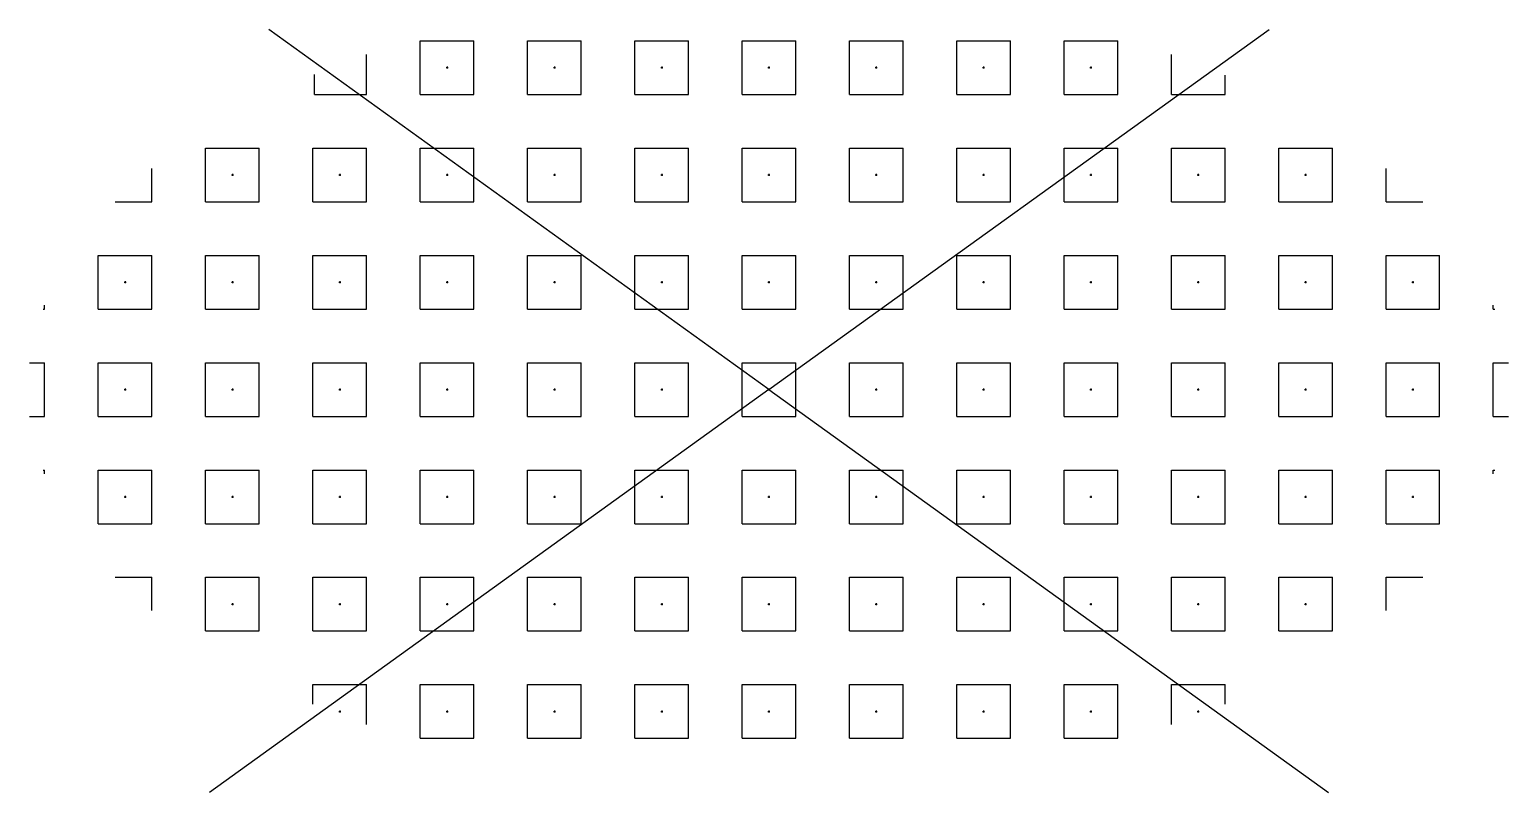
# Model space of a CAD drawing. Header units: metres. Extents: x -77 to 448, y 4806 to 5239.
# Drawn here: x -29.901 to -27.696, y 4966.397 to 4967.535 of the extents above; entities that cross this region are included whole.
import ezdxf
from ezdxf.enums import TextEntityAlignment as Align

# ---------------------------------------------------------------- set-up
doc = ezdxf.new("R2010")
doc.units = ezdxf.units.M
doc.layers.add('V-WE-VH-OPENVERHARDING_STRAATBAKSTEEN-S', color=90, linetype='Continuous', lineweight=25)
doc.styles.add('NLCS-ISO', font='NLCS-ISO.ttf')

# ---------------------------------------------------------------- blocks, each defined once
blk = doc.blocks.new('V-SVH-GRASTEGEL_STIP-SO')
for p, q in [((0, 0), (-3.7279, 2.6839)), ((0, 0), (3.7279, 2.6839)), ((-2.6, 2.4), (-2.6, 2.6)), ((-2.6, 2.6), (-2.2, 2.6)), ((-2.2, 2.4), (-2.2, 2.6)), ((-1.8, 2.6), (-1.6, 2.6)), ((-1.8, 2.4), (-1.8, 2.6)), ((-1.6, 2.6), (-1.4, 2.6)), ((-1.4, 2.4), (-1.4, 2.6)), ((-1, 2.6), (-0.8, 2.6)), ((-1, 2.4), (-1, 2.6)), ((-0.8, 2.6), (-0.6, 2.6)), ((-0.6, 2.4), (-0.6, 2.6)), ((-0.2, 2.6), (0, 2.6)), ((-0.2, 2.4), (-0.2, 2.6)), ((0, 2.6), (0.2, 2.6)), ((0.2, 2.4), (0.2, 2.6)), ((0.6, 2.6), (0.8, 2.6)), ((0.6, 2.4), (0.6, 2.6)), ((0.8, 2.6), (1, 2.6)), ((1, 2.4), (1, 2.6)), ((1.4, 2.6), (1.6, 2.6)), ((1.4, 2.4), (1.4, 2.6)), ((1.6, 2.6), (1.8, 2.6)), ((1.8, 2.4), (1.8, 2.6)), ((2.2, 2.4), (2.2, 2.6)), ((2.2, 2.6), (2.6, 2.6)), ((2.6, 2.4), (2.6, 2.6)), ((-3, 2.2), (-3, 2.4982)), ((3, 2.2), (3, 2.4982)), ((-3.3884, 2.2), (-3.3884, 2.3499)), ((-2.6, 2.2), (-2.6, 2.4)), ((-2.4075, 2.4), (-2.4, 2.4)), ((-2.4075, 2.4), (-2.4, 2.4)), ((-2.4, 2.4075), (-2.4, 2.4)), ((-2.4, 2.4075), (-2.4, 2.4)), ((-2.4, 2.4), (-2.4, 2.3925)), ((-2.4, 2.4), (-2.3925, 2.4)), ((-2.4, 2.4), (-2.4, 2.3925)), ((-2.4, 2.4), (-2.3925, 2.4)), ((-2.2, 2.2), (-2.2, 2.4)), ((-1.8, 2.2), (-1.8, 2.4)), ((-1.6075, 2.4), (-1.6, 2.4)), ((-1.6075, 2.4), (-1.6, 2.4)), ((-1.6, 2.4075), (-1.6, 2.4)), ((-1.6, 2.4075), (-1.6, 2.4)), ((-1.6, 2.4), (-1.6, 2.3925)), ((-1.6, 2.4), (-1.5925, 2.4)), ((-1.6, 2.4), (-1.6, 2.3925)), ((-1.6, 2.4), (-1.5925, 2.4)), ((-1.4, 2.2), (-1.4, 2.4)), ((-1, 2.2), (-1, 2.4)), ((-0.8075, 2.4), (-0.8, 2.4)), ((-0.8075, 2.4), (-0.8, 2.4)), ((-0.8, 2.4075), (-0.8, 2.4)), ((-0.8, 2.4075), (-0.8, 2.4)), ((-0.8, 2.4), (-0.8, 2.3925)), ((-0.8, 2.4), (-0.7925, 2.4)), ((-0.8, 2.4), (-0.8, 2.3925)), ((-0.8, 2.4), (-0.7925, 2.4)), ((-0.6, 2.2), (-0.6, 2.4)), ((-0.2, 2.2), (-0.2, 2.4)), ((-0.0075, 2.4), (0, 2.4)), ((-0.0075, 2.4), (0, 2.4)), ((0, 2.4075), (0, 2.4)), ((0, 2.4075), (0, 2.4)), ((0, 2.4), (0, 2.3925)), ((0, 2.4), (0.0075, 2.4)), ((0, 2.4), (0, 2.3925)), ((0, 2.4), (0.0075, 2.4)), ((0.2, 2.2), (0.2, 2.4)), ((0.6, 2.2), (0.6, 2.4)), ((0.7925, 2.4), (0.8, 2.4)), ((0.7925, 2.4), (0.8, 2.4)), ((0.8, 2.4075), (0.8, 2.4)), ((0.8, 2.4075), (0.8, 2.4)), ((0.8, 2.4), (0.8, 2.3925)), ((0.8, 2.4), (0.8075, 2.4)), ((0.8, 2.4), (0.8, 2.3925)), ((0.8, 2.4), (0.8075, 2.4)), ((1, 2.2), (1, 2.4)), ((1.4, 2.2), (1.4, 2.4)), ((1.5925, 2.4), (1.6, 2.4)), ((1.5925, 2.4), (1.6, 2.4)), ((1.6, 2.4075), (1.6, 2.4)), ((1.6, 2.4075), (1.6, 2.4)), ((1.6, 2.4), (1.6, 2.3925)), ((1.6, 2.4), (1.6075, 2.4)), ((1.6, 2.4), (1.6, 2.3925)), ((1.6, 2.4), (1.6075, 2.4)), ((1.8, 2.2), (1.8, 2.4)), ((2.2, 2.2), (2.2, 2.4)), ((2.3925, 2.4), (2.4, 2.4)), ((2.3925, 2.4), (2.4, 2.4)), ((2.4, 2.4075), (2.4, 2.4)), ((2.4, 2.4075), (2.4, 2.4)), ((2.4, 2.4), (2.4, 2.3925)), ((2.4, 2.4), (2.4075, 2.4)), ((2.4, 2.4), (2.4, 2.3925)), ((2.4, 2.4), (2.4075, 2.4)), ((2.6, 2.2), (2.6, 2.4)), ((3.4, 2.2), (3.4, 2.345)), ((-3.3884, 2.2), (-3.2, 2.2)), ((-3.2, 2.2), (-3, 2.2)), ((-2.6, 2.2), (-2.4, 2.2)), ((-2.4, 2.2), (-2.2, 2.2)), ((-1.8, 2.2), (-1.6, 2.2)), ((-1.6, 2.2), (-1.4, 2.2)), ((-1, 2.2), (-0.8, 2.2)), ((-0.8, 2.2), (-0.6, 2.2)), ((-0.2, 2.2), (0, 2.2)), ((0, 2.2), (0.2, 2.2)), ((0.6, 2.2), (0.8, 2.2)), ((0.8, 2.2), (1, 2.2)), ((1.4, 2.2), (1.6, 2.2)), ((1.6, 2.2), (1.8, 2.2)), ((2.2, 2.2), (2.4, 2.2)), ((2.4, 2.2), (2.6, 2.2)), ((3, 2.2), (3.2, 2.2)), ((3.2, 2.2), (3.4, 2.2)), ((-4.2, 1.8), (-4, 1.8)), ((-4.2, 1.6), (-4.2, 1.8)), ((-4, 1.8), (-3.8, 1.8)), ((-3.8, 1.6), (-3.8, 1.8)), ((-3.4, 1.8), (-3.2, 1.8)), ((-3.4, 1.6), (-3.4, 1.8)), ((-3.2, 1.8), (-3, 1.8)), ((-3, 1.6), (-3, 1.8)), ((-2.6, 1.8), (-2.4, 1.8)), ((-2.6, 1.6), (-2.6, 1.8)), ((-2.4, 1.8), (-2.2, 1.8)), ((-2.2, 1.6), (-2.2, 1.8)), ((-1.8, 1.8), (-1.6, 1.8)), ((-1.8, 1.6), (-1.8, 1.8)), ((-1.6, 1.8), (-1.4, 1.8)), ((-1.4, 1.6), (-1.4, 1.8)), ((-1, 1.8), (-0.8, 1.8)), ((-1, 1.6), (-1, 1.8)), ((-0.8, 1.8), (-0.6, 1.8)), ((-0.6, 1.6), (-0.6, 1.8)), ((-0.2, 1.8), (0, 1.8)), ((-0.2, 1.6), (-0.2, 1.8)), ((0, 1.8), (0.2, 1.8)), ((0.2, 1.6), (0.2, 1.8)), ((0.6, 1.8), (0.8, 1.8)), ((0.6, 1.6), (0.6, 1.8)), ((0.8, 1.8), (1, 1.8)), ((1, 1.6), (1, 1.8)), ((1.4, 1.8), (1.6, 1.8)), ((1.4, 1.6), (1.4, 1.8)), ((1.6, 1.8), (1.8, 1.8)), ((1.8, 1.6), (1.8, 1.8)), ((2.2, 1.8), (2.4, 1.8)), ((2.2, 1.6), (2.2, 1.8)), ((2.4, 1.8), (2.6, 1.8)), ((2.6, 1.6), (2.6, 1.8)), ((3, 1.8), (3.2, 1.8)), ((3, 1.6), (3, 1.8)), ((3.2, 1.8), (3.4, 1.8)), ((3.4, 1.6), (3.4, 1.8)), ((3.8, 1.8), (4, 1.8)), ((3.8, 1.6), (3.8, 1.8)), ((4, 1.8), (4.2, 1.8)), ((4.2, 1.6), (4.2, 1.8)), ((-4.6, 1.4), (-4.6, 1.6479)), ((-4.2, 1.4), (-4.2, 1.6)), ((-4.0075, 1.6), (-4, 1.6)), ((-4.0075, 1.6), (-4, 1.6)), ((-4, 1.6075), (-4, 1.6)), ((-4, 1.6075), (-4, 1.6)), ((-4, 1.6), (-4, 1.5925)), ((-4, 1.6), (-3.9925, 1.6)), ((-4, 1.6), (-4, 1.5925)), ((-4, 1.6), (-3.9925, 1.6)), ((-3.8, 1.4), (-3.8, 1.6)), ((-3.4, 1.4), (-3.4, 1.6)), ((-3.2075, 1.6), (-3.2, 1.6)), ((-3.2075, 1.6), (-3.2, 1.6)), ((-3.2, 1.6075), (-3.2, 1.6)), ((-3.2, 1.6075), (-3.2, 1.6)), ((-3.2, 1.6), (-3.2, 1.5925)), ((-3.2, 1.6), (-3.1925, 1.6)), ((-3.2, 1.6), (-3.2, 1.5925)), ((-3.2, 1.6), (-3.1925, 1.6)), ((-3, 1.4), (-3, 1.6)), ((-2.6, 1.4), (-2.6, 1.6)), ((-2.4075, 1.6), (-2.4, 1.6)), ((-2.4075, 1.6), (-2.4, 1.6)), ((-2.4, 1.6075), (-2.4, 1.6)), ((-2.4, 1.6075), (-2.4, 1.6)), ((-2.4, 1.6), (-2.4, 1.5925)), ((-2.4, 1.6), (-2.3925, 1.6)), ((-2.4, 1.6), (-2.4, 1.5925)), ((-2.4, 1.6), (-2.3925, 1.6)), ((-2.2, 1.4), (-2.2, 1.6)), ((-1.8, 1.4), (-1.8, 1.6)), ((-1.6075, 1.6), (-1.6, 1.6)), ((-1.6075, 1.6), (-1.6, 1.6)), ((-1.6, 1.6075), (-1.6, 1.6)), ((-1.6, 1.6075), (-1.6, 1.6)), ((-1.6, 1.6), (-1.6, 1.5925)), ((-1.6, 1.6), (-1.5925, 1.6)), ((-1.6, 1.6), (-1.6, 1.5925)), ((-1.6, 1.6), (-1.5925, 1.6)), ((-1.4, 1.4), (-1.4, 1.6)), ((-1, 1.4), (-1, 1.6)), ((-0.8075, 1.6), (-0.8, 1.6)), ((-0.8075, 1.6), (-0.8, 1.6)), ((-0.8, 1.6075), (-0.8, 1.6)), ((-0.8, 1.6075), (-0.8, 1.6)), ((-0.8, 1.6), (-0.8, 1.5925)), ((-0.8, 1.6), (-0.7925, 1.6)), ((-0.8, 1.6), (-0.8, 1.5925)), ((-0.8, 1.6), (-0.7925, 1.6)), ((-0.6, 1.4), (-0.6, 1.6)), ((-0.2, 1.4), (-0.2, 1.6)), ((-0.0075, 1.6), (0, 1.6)), ((-0.0075, 1.6), (0, 1.6)), ((0, 1.6075), (0, 1.6)), ((0, 1.6075), (0, 1.6)), ((0, 1.6), (0, 1.5925)), ((0, 1.6), (0.0075, 1.6)), ((0, 1.6), (0, 1.5925)), ((0, 1.6), (0.0075, 1.6)), ((0.2, 1.4), (0.2, 1.6)), ((0.6, 1.4), (0.6, 1.6)), ((0.7925, 1.6), (0.8, 1.6)), ((0.7925, 1.6), (0.8, 1.6)), ((0.8, 1.6075), (0.8, 1.6)), ((0.8, 1.6075), (0.8, 1.6)), ((0.8, 1.6), (0.8, 1.5925)), ((0.8, 1.6), (0.8075, 1.6)), ((0.8, 1.6), (0.8, 1.5925)), ((0.8, 1.6), (0.8075, 1.6)), ((1, 1.4), (1, 1.6)), ((1.4, 1.4), (1.4, 1.6)), ((1.5925, 1.6), (1.6, 1.6)), ((1.5925, 1.6), (1.6, 1.6)), ((1.6, 1.6075), (1.6, 1.6)), ((1.6, 1.6075), (1.6, 1.6)), ((1.6, 1.6), (1.6, 1.5925)), ((1.6, 1.6), (1.6075, 1.6)), ((1.6, 1.6), (1.6, 1.5925)), ((1.6, 1.6), (1.6075, 1.6)), ((1.8, 1.4), (1.8, 1.6)), ((2.2, 1.4), (2.2, 1.6)), ((2.3925, 1.6), (2.4, 1.6)), ((2.3925, 1.6), (2.4, 1.6)), ((2.4, 1.6075), (2.4, 1.6)), ((2.4, 1.6075), (2.4, 1.6)), ((2.4, 1.6), (2.4, 1.5925)), ((2.4, 1.6), (2.4075, 1.6)), ((2.4, 1.6), (2.4, 1.5925)), ((2.4, 1.6), (2.4075, 1.6)), ((2.6, 1.4), (2.6, 1.6)), ((3, 1.4), (3, 1.6)), ((3.1925, 1.6), (3.2, 1.6)), ((3.1925, 1.6), (3.2, 1.6)), ((3.2, 1.6075), (3.2, 1.6)), ((3.2, 1.6075), (3.2, 1.6)), ((3.2, 1.6), (3.2, 1.5925)), ((3.2, 1.6), (3.2075, 1.6)), ((3.2, 1.6), (3.2, 1.5925)), ((3.2, 1.6), (3.2075, 1.6)), ((3.4, 1.4), (3.4, 1.6)), ((3.8, 1.4), (3.8, 1.6)), ((3.9925, 1.6), (4, 1.6)), ((3.9925, 1.6), (4, 1.6)), ((4, 1.6075), (4, 1.6)), ((4, 1.6075), (4, 1.6)), ((4, 1.6), (4, 1.5925)), ((4, 1.6), (4.0075, 1.6)), ((4, 1.6), (4, 1.5925)), ((4, 1.6), (4.0075, 1.6)), ((4.2, 1.4), (4.2, 1.6)), ((4.6, 1.4), (4.6, 1.6479)), ((-4.875, 1.4), (-4.6, 1.4)), ((-4.2, 1.4), (-4, 1.4)), ((-4, 1.4), (-3.8, 1.4)), ((-3.4, 1.4), (-3.2, 1.4)), ((-3.2, 1.4), (-3, 1.4)), ((-2.6, 1.4), (-2.4, 1.4)), ((-2.4, 1.4), (-2.2, 1.4)), ((-1.8, 1.4), (-1.6, 1.4)), ((-1.6, 1.4), (-1.4, 1.4)), ((-1, 1.4), (-0.8, 1.4)), ((-0.8, 1.4), (-0.6, 1.4)), ((-0.2, 1.4), (0, 1.4)), ((0, 1.4), (0.2, 1.4)), ((0.6, 1.4), (0.8, 1.4)), ((0.8, 1.4), (1, 1.4)), ((1.4, 1.4), (1.6, 1.4)), ((1.6, 1.4), (1.8, 1.4)), ((2.2, 1.4), (2.4, 1.4)), ((2.4, 1.4), (2.6, 1.4)), ((3, 1.4), (3.2, 1.4)), ((3.2, 1.4), (3.4, 1.4)), ((3.8, 1.4), (4, 1.4)), ((4, 1.4), (4.2, 1.4)), ((4.6, 1.4), (4.875, 1.4)), ((-5, 1), (-4.8, 1)), ((-5, 0.8), (-5, 1)), ((-4.8, 1), (-4.6, 1)), ((-4.6, 0.8), (-4.6, 1)), ((-4.2, 1), (-4, 1)), ((-4.2, 0.8), (-4.2, 1)), ((-4, 1), (-3.8, 1)), ((-3.8, 0.8), (-3.8, 1)), ((-3.4, 1), (-3.2, 1)), ((-3.4, 0.8), (-3.4, 1)), ((-3.2, 1), (-3, 1)), ((-3, 0.8), (-3, 1)), ((-2.6, 1), (-2.4, 1)), ((-2.6, 0.8), (-2.6, 1)), ((-2.4, 1), (-2.2, 1)), ((-2.2, 0.8), (-2.2, 1)), ((-1.8, 1), (-1.6, 1)), ((-1.8, 0.8), (-1.8, 1)), ((-1.6, 1), (-1.4, 1)), ((-1.4, 0.8), (-1.4, 1)), ((-1, 1), (-0.8, 1)), ((-1, 0.8), (-1, 1)), ((-0.8, 1), (-0.6, 1)), ((-0.6, 0.8), (-0.6, 1)), ((-0.2, 1), (0, 1)), ((-0.2, 0.8), (-0.2, 1)), ((0, 1), (0.2, 1)), ((0.2, 0.8), (0.2, 1)), ((0.6, 1), (0.8, 1)), ((0.6, 0.8), (0.6, 1)), ((0.8, 1), (1, 1)), ((1, 0.8), (1, 1)), ((1.4, 1), (1.6, 1)), ((1.4, 0.8), (1.4, 1)), ((1.6, 1), (1.8, 1)), ((1.8, 0.8), (1.8, 1)), ((2.2, 1), (2.4, 1)), ((2.2, 0.8), (2.2, 1)), ((2.4, 1), (2.6, 1)), ((2.6, 0.8), (2.6, 1)), ((3, 1), (3.2, 1)), ((3, 0.8), (3, 1)), ((3.2, 1), (3.4, 1)), ((3.4, 0.8), (3.4, 1)), ((3.8, 1), (4, 1)), ((3.8, 0.8), (3.8, 1)), ((4, 1), (4.2, 1)), ((4.2, 0.8), (4.2, 1)), ((4.6, 1), (4.8, 1)), ((4.6, 0.8), (4.6, 1)), ((4.8, 1), (5, 1)), ((5, 0.8), (5, 1)), ((-5, 0.6), (-5, 0.8)), ((-4.8075, 0.8), (-4.8, 0.8)), ((-4.8075, 0.8), (-4.8, 0.8)), ((-4.8, 0.8075), (-4.8, 0.8)), ((-4.8, 0.8075), (-4.8, 0.8)), ((-4.8, 0.8), (-4.8, 0.7925)), ((-4.8, 0.8), (-4.7925, 0.8)), ((-4.8, 0.8), (-4.8, 0.7925)), ((-4.8, 0.8), (-4.7925, 0.8)), ((-4.6, 0.6), (-4.6, 0.8)), ((-4.2, 0.6), (-4.2, 0.8)), ((-4.0075, 0.8), (-4, 0.8)), ((-4.0075, 0.8), (-4, 0.8)), ((-4, 0.8075), (-4, 0.8)), ((-4, 0.8075), (-4, 0.8)), ((-4, 0.8), (-4, 0.7925)), ((-4, 0.8), (-3.9925, 0.8)), ((-4, 0.8), (-4, 0.7925)), ((-4, 0.8), (-3.9925, 0.8)), ((-3.8, 0.6), (-3.8, 0.8)), ((-3.4, 0.6), (-3.4, 0.8)), ((-3.2075, 0.8), (-3.2, 0.8)), ((-3.2075, 0.8), (-3.2, 0.8)), ((-3.2, 0.8075), (-3.2, 0.8)), ((-3.2, 0.8075), (-3.2, 0.8)), ((-3.2, 0.8), (-3.2, 0.7925)), ((-3.2, 0.8), (-3.1925, 0.8)), ((-3.2, 0.8), (-3.2, 0.7925)), ((-3.2, 0.8), (-3.1925, 0.8)), ((-3, 0.6), (-3, 0.8)), ((-2.6, 0.6), (-2.6, 0.8)), ((-2.4075, 0.8), (-2.4, 0.8)), ((-2.4075, 0.8), (-2.4, 0.8)), ((-2.4, 0.8075), (-2.4, 0.8)), ((-2.4, 0.8075), (-2.4, 0.8)), ((-2.4, 0.8), (-2.4, 0.7925)), ((-2.4, 0.8), (-2.3925, 0.8)), ((-2.4, 0.8), (-2.4, 0.7925)), ((-2.4, 0.8), (-2.3925, 0.8)), ((-2.2, 0.6), (-2.2, 0.8)), ((-1.8, 0.6), (-1.8, 0.8)), ((-1.6075, 0.8), (-1.6, 0.8)), ((-1.6075, 0.8), (-1.6, 0.8)), ((-1.6, 0.8075), (-1.6, 0.8)), ((-1.6, 0.8075), (-1.6, 0.8)), ((-1.6, 0.8), (-1.6, 0.7925)), ((-1.6, 0.8), (-1.5925, 0.8)), ((-1.6, 0.8), (-1.6, 0.7925)), ((-1.6, 0.8), (-1.5925, 0.8)), ((-1.4, 0.6), (-1.4, 0.8)), ((-1, 0.6), (-1, 0.8)), ((-0.8075, 0.8), (-0.8, 0.8)), ((-0.8075, 0.8), (-0.8, 0.8)), ((-0.8, 0.8075), (-0.8, 0.8)), ((-0.8, 0.8075), (-0.8, 0.8)), ((-0.8, 0.8), (-0.8, 0.7925)), ((-0.8, 0.8), (-0.7925, 0.8)), ((-0.8, 0.8), (-0.8, 0.7925)), ((-0.8, 0.8), (-0.7925, 0.8)), ((-0.6, 0.6), (-0.6, 0.8)), ((-0.2, 0.6), (-0.2, 0.8)), ((-0.0075, 0.8), (0, 0.8)), ((-0.0075, 0.8), (0, 0.8)), ((0, 0.8075), (0, 0.8)), ((0, 0.8075), (0, 0.8)), ((0, 0.8), (0, 0.7925)), ((0, 0.8), (0.0075, 0.8)), ((0, 0.8), (0, 0.7925)), ((0, 0.8), (0.0075, 0.8)), ((0.2, 0.6), (0.2, 0.8)), ((0.6, 0.6), (0.6, 0.8)), ((0.7925, 0.8), (0.8, 0.8)), ((0.7925, 0.8), (0.8, 0.8)), ((0.8, 0.8075), (0.8, 0.8)), ((0.8, 0.8075), (0.8, 0.8)), ((0.8, 0.8), (0.8, 0.7925)), ((0.8, 0.8), (0.8075, 0.8)), ((0.8, 0.8), (0.8, 0.7925)), ((0.8, 0.8), (0.8075, 0.8)), ((1, 0.6), (1, 0.8)), ((1.4, 0.6), (1.4, 0.8)), ((1.5925, 0.8), (1.6, 0.8)), ((1.5925, 0.8), (1.6, 0.8)), ((1.6, 0.8075), (1.6, 0.8)), ((1.6, 0.8075), (1.6, 0.8)), ((1.6, 0.8), (1.6, 0.7925)), ((1.6, 0.8), (1.6075, 0.8)), ((1.6, 0.8), (1.6, 0.7925)), ((1.6, 0.8), (1.6075, 0.8)), ((1.8, 0.6), (1.8, 0.8)), ((2.2, 0.6), (2.2, 0.8)), ((2.3925, 0.8), (2.4, 0.8)), ((2.3925, 0.8), (2.4, 0.8)), ((2.4, 0.8075), (2.4, 0.8)), ((2.4, 0.8075), (2.4, 0.8)), ((2.4, 0.8), (2.4, 0.7925)), ((2.4, 0.8), (2.4075, 0.8)), ((2.4, 0.8), (2.4, 0.7925)), ((2.4, 0.8), (2.4075, 0.8)), ((2.6, 0.6), (2.6, 0.8)), ((3, 0.6), (3, 0.8)), ((3.1925, 0.8), (3.2, 0.8)), ((3.1925, 0.8), (3.2, 0.8)), ((3.2, 0.8075), (3.2, 0.8)), ((3.2, 0.8075), (3.2, 0.8)), ((3.2, 0.8), (3.2, 0.7925)), ((3.2, 0.8), (3.2075, 0.8)), ((3.2, 0.8), (3.2, 0.7925)), ((3.2, 0.8), (3.2075, 0.8)), ((3.4, 0.6), (3.4, 0.8)), ((3.8, 0.6), (3.8, 0.8)), ((3.9925, 0.8), (4, 0.8)), ((3.9925, 0.8), (4, 0.8)), ((4, 0.8075), (4, 0.8)), ((4, 0.8075), (4, 0.8)), ((4, 0.8), (4, 0.7925)), ((4, 0.8), (4.0075, 0.8)), ((4, 0.8), (4, 0.7925)), ((4, 0.8), (4.0075, 0.8)), ((4.2, 0.6), (4.2, 0.8)), ((4.6, 0.6), (4.6, 0.8)), ((4.7925, 0.8), (4.8, 0.8)), ((4.7925, 0.8), (4.8, 0.8)), ((4.8, 0.8075), (4.8, 0.8)), ((4.8, 0.8075), (4.8, 0.8)), ((4.8, 0.8), (4.8, 0.7925)), ((4.8, 0.8), (4.8075, 0.8)), ((4.8, 0.8), (4.8, 0.7925)), ((4.8, 0.8), (4.8075, 0.8)), ((5, 0.6), (5, 0.8)), ((-5.4115, 0.6), (-5.4, 0.6)), ((-5.4, 0.6), (-5.4, 0.6292)), ((-5, 0.6), (-4.8, 0.6)), ((-4.8, 0.6), (-4.6, 0.6)), ((-4.2, 0.6), (-4, 0.6)), ((-4, 0.6), (-3.8, 0.6)), ((-3.4, 0.6), (-3.2, 0.6)), ((-3.2, 0.6), (-3, 0.6)), ((-2.6, 0.6), (-2.4, 0.6)), ((-2.4, 0.6), (-2.2, 0.6)), ((-1.8, 0.6), (-1.6, 0.6)), ((-1.6, 0.6), (-1.4, 0.6)), ((-1, 0.6), (-0.8, 0.6)), ((-0.8, 0.6), (-0.6, 0.6)), ((-0.2, 0.6), (0, 0.6)), ((0, 0.6), (0.2, 0.6)), ((0.6, 0.6), (0.8, 0.6)), ((0.8, 0.6), (1, 0.6)), ((1.4, 0.6), (1.6, 0.6)), ((1.6, 0.6), (1.8, 0.6)), ((2.2, 0.6), (2.4, 0.6)), ((2.4, 0.6), (2.6, 0.6)), ((3, 0.6), (3.2, 0.6)), ((3.2, 0.6), (3.4, 0.6)), ((3.8, 0.6), (4, 0.6)), ((4, 0.6), (4.2, 0.6)), ((4.6, 0.6), (4.8, 0.6)), ((4.8, 0.6), (5, 0.6)), ((5.4, 0.6), (5.4, 0.6292)), ((5.4, 0.6), (5.4115, 0.6)), ((-5.5125, 0.2), (-5.4, 0.2)), ((-5.4, 0), (-5.4, 0.2)), ((-5, 0.2), (-4.8, 0.2)), ((-5, 0), (-5, 0.2)), ((-4.8, 0.2), (-4.6, 0.2)), ((-4.6, 0), (-4.6, 0.2)), ((-4.2, 0.2), (-4, 0.2)), ((-4.2, 0), (-4.2, 0.2)), ((-4, 0.2), (-3.8, 0.2)), ((-3.8, 0), (-3.8, 0.2)), ((-3.4, 0.2), (-3.2, 0.2)), ((-3.4, 0), (-3.4, 0.2)), ((-3.2, 0.2), (-3, 0.2)), ((-3, 0), (-3, 0.2)), ((-2.6, 0.2), (-2.4, 0.2)), ((-2.6, 0), (-2.6, 0.2)), ((-2.4, 0.2), (-2.2, 0.2)), ((-2.2, 0), (-2.2, 0.2)), ((-1.8, 0.2), (-1.6, 0.2)), ((-1.8, 0), (-1.8, 0.2)), ((-1.6, 0.2), (-1.4, 0.2)), ((-1.4, 0), (-1.4, 0.2)), ((-1, 0.2), (-0.8, 0.2)), ((-1, 0), (-1, 0.2)), ((-0.8, 0.2), (-0.6, 0.2)), ((-0.6, 0), (-0.6, 0.2)), ((-0.2, 0.2), (0, 0.2)), ((-0.2, 0), (-0.2, 0.2)), ((0, 0.2), (0.2, 0.2)), ((0.2, 0), (0.2, 0.2)), ((0.6, 0.2), (0.8, 0.2)), ((0.6, 0), (0.6, 0.2)), ((0.8, 0.2), (1, 0.2)), ((1, 0), (1, 0.2)), ((1.4, 0.2), (1.6, 0.2)), ((1.4, 0), (1.4, 0.2)), ((1.6, 0.2), (1.8, 0.2)), ((1.8, 0), (1.8, 0.2)), ((2.2, 0.2), (2.4, 0.2)), ((2.2, 0), (2.2, 0.2)), ((2.4, 0.2), (2.6, 0.2)), ((2.6, 0), (2.6, 0.2)), ((3, 0.2), (3.2, 0.2)), ((3, 0), (3, 0.2)), ((3.2, 0.2), (3.4, 0.2)), ((3.4, 0), (3.4, 0.2)), ((3.8, 0.2), (4, 0.2)), ((3.8, 0), (3.8, 0.2)), ((4, 0.2), (4.2, 0.2)), ((4.2, 0), (4.2, 0.2)), ((4.6, 0.2), (4.8, 0.2)), ((4.6, 0), (4.6, 0.2)), ((4.8, 0.2), (5, 0.2)), ((5, 0), (5, 0.2)), ((5.4, 0.2), (5.5125, 0.2)), ((5.4, 0), (5.4, 0.2)), ((-5.4, -0.2), (-5.4, 0)), ((-5, -0.2), (-5, 0)), ((-4.8075, 0), (-4.8, 0)), ((-4.8075, 0), (-4.8, 0)), ((-4.8, 0.0075), (-4.8, 0)), ((-4.8, 0.0075), (-4.8, 0)), ((-4.8, 0), (-4.8, -0.0075)), ((-4.8, 0), (-4.7925, 0)), ((-4.8, 0), (-4.8, -0.0075)), ((-4.8, 0), (-4.7925, 0)), ((-4.6, -0.2), (-4.6, 0)), ((-4.2, -0.2), (-4.2, 0)), ((0, 0), (-4.1718, -3.0035)), ((-4.0075, 0), (-4, 0)), ((-4.0075, 0), (-4, 0)), ((-4, 0.0075), (-4, 0)), ((-4, 0.0075), (-4, 0)), ((-4, 0), (-4, -0.0075)), ((-4, 0), (-3.9925, 0)), ((-4, 0), (-4, -0.0075)), ((-4, 0), (-3.9925, 0)), ((-3.8, -0.2), (-3.8, 0)), ((-3.4, -0.2), (-3.4, 0)), ((-3.2075, 0), (-3.2, 0)), ((-3.2075, 0), (-3.2, 0)), ((-3.2, 0.0075), (-3.2, 0)), ((-3.2, 0.0075), (-3.2, 0)), ((-3.2, 0), (-3.2, -0.0075)), ((-3.2, 0), (-3.1925, 0)), ((-3.2, 0), (-3.2, -0.0075)), ((-3.2, 0), (-3.1925, 0)), ((-3, -0.2), (-3, 0)), ((-2.6, -0.2), (-2.6, 0)), ((-2.4075, 0), (-2.4, 0)), ((-2.4075, 0), (-2.4, 0)), ((-2.4, 0.0075), (-2.4, 0)), ((-2.4, 0.0075), (-2.4, 0)), ((-2.4, 0), (-2.4, -0.0075)), ((-2.4, 0), (-2.3925, 0)), ((-2.4, 0), (-2.4, -0.0075)), ((-2.4, 0), (-2.3925, 0)), ((-2.2, -0.2), (-2.2, 0)), ((-1.8, -0.2), (-1.8, 0)), ((-1.6075, 0), (-1.6, 0)), ((-1.6075, 0), (-1.6, 0)), ((-1.6, 0.0075), (-1.6, 0)), ((-1.6, 0.0075), (-1.6, 0)), ((-1.6, 0), (-1.6, -0.0075)), ((-1.6, 0), (-1.5925, 0)), ((-1.6, 0), (-1.6, -0.0075)), ((-1.6, 0), (-1.5925, 0)), ((-1.4, -0.2), (-1.4, 0)), ((-1, -0.2), (-1, 0)), ((-0.8075, 0), (-0.8, 0)), ((-0.8075, 0), (-0.8, 0)), ((-0.8, 0.0075), (-0.8, 0)), ((-0.8, 0.0075), (-0.8, 0)), ((-0.8, 0), (-0.8, -0.0075)), ((-0.8, 0), (-0.7925, 0)), ((-0.8, 0), (-0.8, -0.0075)), ((-0.8, 0), (-0.7925, 0)), ((-0.6, -0.2), (-0.6, 0)), ((-0.2, -0.2), (-0.2, 0)), ((-0.0075, 0), (0, 0)), ((-0.0075, 0), (0, 0)), ((0, 0.0075), (0, 0)), ((0, 0.0075), (0, 0)), ((0, 0), (0, -0.0075)), ((0, 0), (0.0075, 0)), ((0, 0), (0, -0.0075)), ((0, 0), (0.0075, 0)), ((0.2, -0.2), (0.2, 0)), ((0.6, -0.2), (0.6, 0)), ((0.7925, 0), (0.8, 0)), ((0.7925, 0), (0.8, 0)), ((0.8, 0.0075), (0.8, 0)), ((0.8, 0.0075), (0.8, 0)), ((0.8, 0), (0.8, -0.0075)), ((0.8, 0), (0.8075, 0)), ((0.8, 0), (0.8, -0.0075)), ((0.8, 0), (0.8075, 0)), ((1, -0.2), (1, 0)), ((1.4, -0.2), (1.4, 0)), ((1.5925, 0), (1.6, 0)), ((1.5925, 0), (1.6, 0)), ((1.6, 0.0075), (1.6, 0)), ((1.6, 0.0075), (1.6, 0)), ((1.6, 0), (1.6, -0.0075)), ((1.6, 0), (1.6075, 0)), ((1.6, 0), (1.6, -0.0075)), ((1.6, 0), (1.6075, 0)), ((1.8, -0.2), (1.8, 0)), ((2.2, -0.2), (2.2, 0)), ((2.3925, 0), (2.4, 0)), ((2.3925, 0), (2.4, 0)), ((2.4, 0.0075), (2.4, 0)), ((2.4, 0.0075), (2.4, 0)), ((2.4, 0), (2.4, -0.0075)), ((2.4, 0), (2.4075, 0)), ((2.4, 0), (2.4, -0.0075)), ((2.4, 0), (2.4075, 0)), ((2.6, -0.2), (2.6, 0)), ((3, -0.2), (3, 0)), ((3.1925, 0), (3.2, 0)), ((3.1925, 0), (3.2, 0)), ((3.2, 0.0075), (3.2, 0)), ((3.2, 0.0075), (3.2, 0)), ((3.2, 0), (3.2, -0.0075)), ((3.2, 0), (3.2075, 0)), ((3.2, 0), (3.2, -0.0075)), ((3.2, 0), (3.2075, 0)), ((3.4, -0.2), (3.4, 0)), ((3.8, -0.2), (3.8, 0)), ((3.9925, 0), (4, 0)), ((3.9925, 0), (4, 0)), ((4, 0.0075), (4, 0)), ((4, 0.0075), (4, 0)), ((4, 0), (4, -0.0075)), ((4, 0), (4.0075, 0)), ((4, 0), (4, -0.0075)), ((4, 0), (4.0075, 0)), ((4.2, -0.2), (4.2, 0)), ((4.6, -0.2), (4.6, 0)), ((4.7925, 0), (4.8, 0)), ((4.7925, 0), (4.8, 0)), ((4.8, 0.0075), (4.8, 0)), ((4.8, 0.0075), (4.8, 0)), ((4.8, 0), (4.8, -0.0075)), ((4.8, 0), (4.8075, 0)), ((4.8, 0), (4.8, -0.0075)), ((4.8, 0), (4.8075, 0)), ((5, -0.2), (5, 0)), ((5.4, -0.2), (5.4, 0)), ((0, 0), (4.1718, -3.0035)), ((-5.5125, -0.2), (-5.4, -0.2)), ((-5, -0.2), (-4.8, -0.2)), ((-4.8, -0.2), (-4.6, -0.2)), ((-4.2, -0.2), (-4, -0.2)), ((-4, -0.2), (-3.8, -0.2)), ((-3.4, -0.2), (-3.2, -0.2)), ((-3.2, -0.2), (-3, -0.2)), ((-2.6, -0.2), (-2.4, -0.2)), ((-2.4, -0.2), (-2.2, -0.2)), ((-1.8, -0.2), (-1.6, -0.2)), ((-1.6, -0.2), (-1.4, -0.2)), ((-1, -0.2), (-0.8, -0.2)), ((-0.8, -0.2), (-0.6, -0.2)), ((-0.2, -0.2), (0, -0.2)), ((0, -0.2), (0.2, -0.2)), ((0.6, -0.2), (0.8, -0.2)), ((0.8, -0.2), (1, -0.2)), ((1.4, -0.2), (1.6, -0.2)), ((1.6, -0.2), (1.8, -0.2)), ((2.2, -0.2), (2.4, -0.2)), ((2.4, -0.2), (2.6, -0.2)), ((3, -0.2), (3.2, -0.2)), ((3.2, -0.2), (3.4, -0.2)), ((3.8, -0.2), (4, -0.2)), ((4, -0.2), (4.2, -0.2)), ((4.6, -0.2), (4.8, -0.2)), ((4.8, -0.2), (5, -0.2)), ((5.4, -0.2), (5.5125, -0.2)), ((-5.4115, -0.6), (-5.4, -0.6)), ((-5.4, -0.6292), (-5.4, -0.6)), ((-5, -0.6), (-4.8, -0.6)), ((-5, -0.8), (-5, -0.6)), ((-4.8, -0.6), (-4.6, -0.6)), ((-4.6, -0.8), (-4.6, -0.6)), ((-4.2, -0.6), (-4, -0.6)), ((-4.2, -0.8), (-4.2, -0.6)), ((-4, -0.6), (-3.8, -0.6)), ((-3.8, -0.8), (-3.8, -0.6)), ((-3.4, -0.6), (-3.2, -0.6)), ((-3.4, -0.8), (-3.4, -0.6)), ((-3.2, -0.6), (-3, -0.6)), ((-3, -0.8), (-3, -0.6)), ((-2.6, -0.6), (-2.4, -0.6)), ((-2.6, -0.8), (-2.6, -0.6)), ((-2.4, -0.6), (-2.2, -0.6)), ((-2.2, -0.8), (-2.2, -0.6)), ((-1.8, -0.6), (-1.6, -0.6)), ((-1.8, -0.8), (-1.8, -0.6)), ((-1.6, -0.6), (-1.4, -0.6)), ((-1.4, -0.8), (-1.4, -0.6)), ((-1, -0.6), (-0.8, -0.6)), ((-1, -0.8), (-1, -0.6)), ((-0.8, -0.6), (-0.6, -0.6)), ((-0.6, -0.8), (-0.6, -0.6)), ((-0.2, -0.6), (0, -0.6)), ((-0.2, -0.8), (-0.2, -0.6)), ((0, -0.6), (0.2, -0.6)), ((0.2, -0.8), (0.2, -0.6)), ((0.6, -0.6), (0.8, -0.6)), ((0.6, -0.8), (0.6, -0.6)), ((0.8, -0.6), (1, -0.6)), ((1, -0.8), (1, -0.6)), ((1.4, -0.6), (1.6, -0.6)), ((1.4, -0.8), (1.4, -0.6)), ((1.6, -0.6), (1.8, -0.6)), ((1.8, -0.8), (1.8, -0.6)), ((2.2, -0.6), (2.4, -0.6)), ((2.2, -0.8), (2.2, -0.6)), ((2.4, -0.6), (2.6, -0.6)), ((2.6, -0.8), (2.6, -0.6)), ((3, -0.6), (3.2, -0.6)), ((3, -0.8), (3, -0.6)), ((3.2, -0.6), (3.4, -0.6)), ((3.4, -0.8), (3.4, -0.6)), ((3.8, -0.6), (4, -0.6)), ((3.8, -0.8), (3.8, -0.6)), ((4, -0.6), (4.2, -0.6)), ((4.2, -0.8), (4.2, -0.6)), ((4.6, -0.6), (4.8, -0.6)), ((4.6, -0.8), (4.6, -0.6)), ((4.8, -0.6), (5, -0.6)), ((5, -0.8), (5, -0.6)), ((5.4, -0.6), (5.4115, -0.6)), ((5.4, -0.6292), (5.4, -0.6)), ((-5, -1), (-5, -0.8)), ((-4.8075, -0.8), (-4.8, -0.8)), ((-4.8075, -0.8), (-4.8, -0.8)), ((-4.8, -0.7925), (-4.8, -0.8)), ((-4.8, -0.7925), (-4.8, -0.8)), ((-4.8, -0.8), (-4.8, -0.8075)), ((-4.8, -0.8), (-4.7925, -0.8)), ((-4.8, -0.8), (-4.8, -0.8075)), ((-4.8, -0.8), (-4.7925, -0.8)), ((-4.6, -1), (-4.6, -0.8)), ((-4.2, -1), (-4.2, -0.8)), ((-4.0075, -0.8), (-4, -0.8)), ((-4.0075, -0.8), (-4, -0.8)), ((-4, -0.7925), (-4, -0.8)), ((-4, -0.7925), (-4, -0.8)), ((-4, -0.8), (-4, -0.8075)), ((-4, -0.8), (-3.9925, -0.8)), ((-4, -0.8), (-4, -0.8075)), ((-4, -0.8), (-3.9925, -0.8)), ((-3.8, -1), (-3.8, -0.8)), ((-3.4, -1), (-3.4, -0.8)), ((-3.2075, -0.8), (-3.2, -0.8)), ((-3.2075, -0.8), (-3.2, -0.8)), ((-3.2, -0.7925), (-3.2, -0.8)), ((-3.2, -0.7925), (-3.2, -0.8)), ((-3.2, -0.8), (-3.2, -0.8075)), ((-3.2, -0.8), (-3.1925, -0.8)), ((-3.2, -0.8), (-3.2, -0.8075)), ((-3.2, -0.8), (-3.1925, -0.8)), ((-3, -1), (-3, -0.8)), ((-2.6, -1), (-2.6, -0.8)), ((-2.4075, -0.8), (-2.4, -0.8)), ((-2.4075, -0.8), (-2.4, -0.8)), ((-2.4, -0.7925), (-2.4, -0.8)), ((-2.4, -0.7925), (-2.4, -0.8)), ((-2.4, -0.8), (-2.4, -0.8075)), ((-2.4, -0.8), (-2.3925, -0.8)), ((-2.4, -0.8), (-2.4, -0.8075)), ((-2.4, -0.8), (-2.3925, -0.8)), ((-2.2, -1), (-2.2, -0.8)), ((-1.8, -1), (-1.8, -0.8)), ((-1.6075, -0.8), (-1.6, -0.8)), ((-1.6075, -0.8), (-1.6, -0.8)), ((-1.6, -0.7925), (-1.6, -0.8)), ((-1.6, -0.7925), (-1.6, -0.8)), ((-1.6, -0.8), (-1.6, -0.8075)), ((-1.6, -0.8), (-1.5925, -0.8)), ((-1.6, -0.8), (-1.6, -0.8075)), ((-1.6, -0.8), (-1.5925, -0.8)), ((-1.4, -1), (-1.4, -0.8)), ((-1, -1), (-1, -0.8)), ((-0.8075, -0.8), (-0.8, -0.8)), ((-0.8075, -0.8), (-0.8, -0.8)), ((-0.8, -0.7925), (-0.8, -0.8)), ((-0.8, -0.7925), (-0.8, -0.8)), ((-0.8, -0.8), (-0.8, -0.8075)), ((-0.8, -0.8), (-0.7925, -0.8)), ((-0.8, -0.8), (-0.8, -0.8075)), ((-0.8, -0.8), (-0.7925, -0.8)), ((-0.6, -1), (-0.6, -0.8)), ((-0.2, -1), (-0.2, -0.8)), ((-0.0075, -0.8), (0, -0.8)), ((-0.0075, -0.8), (0, -0.8)), ((0, -0.7925), (0, -0.8)), ((0, -0.7925), (0, -0.8)), ((0, -0.8), (0, -0.8075)), ((0, -0.8), (0.0075, -0.8)), ((0, -0.8), (0, -0.8075)), ((0, -0.8), (0.0075, -0.8)), ((0.2, -1), (0.2, -0.8)), ((0.6, -1), (0.6, -0.8)), ((0.7925, -0.8), (0.8, -0.8)), ((0.7925, -0.8), (0.8, -0.8)), ((0.8, -0.7925), (0.8, -0.8)), ((0.8, -0.7925), (0.8, -0.8)), ((0.8, -0.8), (0.8, -0.8075)), ((0.8, -0.8), (0.8075, -0.8)), ((0.8, -0.8), (0.8, -0.8075)), ((0.8, -0.8), (0.8075, -0.8)), ((1, -1), (1, -0.8)), ((1.4, -1), (1.4, -0.8)), ((1.5925, -0.8), (1.6, -0.8)), ((1.5925, -0.8), (1.6, -0.8)), ((1.6, -0.7925), (1.6, -0.8)), ((1.6, -0.7925), (1.6, -0.8)), ((1.6, -0.8), (1.6, -0.8075)), ((1.6, -0.8), (1.6075, -0.8)), ((1.6, -0.8), (1.6, -0.8075)), ((1.6, -0.8), (1.6075, -0.8)), ((1.8, -1), (1.8, -0.8)), ((2.2, -1), (2.2, -0.8)), ((2.3925, -0.8), (2.4, -0.8)), ((2.3925, -0.8), (2.4, -0.8)), ((2.4, -0.7925), (2.4, -0.8)), ((2.4, -0.7925), (2.4, -0.8)), ((2.4, -0.8), (2.4, -0.8075)), ((2.4, -0.8), (2.4075, -0.8)), ((2.4, -0.8), (2.4, -0.8075)), ((2.4, -0.8), (2.4075, -0.8)), ((2.6, -1), (2.6, -0.8)), ((3, -1), (3, -0.8)), ((3.1925, -0.8), (3.2, -0.8)), ((3.1925, -0.8), (3.2, -0.8)), ((3.2, -0.7925), (3.2, -0.8)), ((3.2, -0.7925), (3.2, -0.8)), ((3.2, -0.8), (3.2, -0.8075)), ((3.2, -0.8), (3.2075, -0.8)), ((3.2, -0.8), (3.2, -0.8075)), ((3.2, -0.8), (3.2075, -0.8)), ((3.4, -1), (3.4, -0.8)), ((3.8, -1), (3.8, -0.8)), ((3.9925, -0.8), (4, -0.8)), ((3.9925, -0.8), (4, -0.8)), ((4, -0.7925), (4, -0.8)), ((4, -0.7925), (4, -0.8)), ((4, -0.8), (4, -0.8075)), ((4, -0.8), (4.0075, -0.8)), ((4, -0.8), (4, -0.8075)), ((4, -0.8), (4.0075, -0.8)), ((4.2, -1), (4.2, -0.8)), ((4.6, -1), (4.6, -0.8)), ((4.7925, -0.8), (4.8, -0.8)), ((4.7925, -0.8), (4.8, -0.8)), ((4.8, -0.7925), (4.8, -0.8)), ((4.8, -0.7925), (4.8, -0.8)), ((4.8, -0.8), (4.8, -0.8075)), ((4.8, -0.8), (4.8075, -0.8)), ((4.8, -0.8), (4.8, -0.8075)), ((4.8, -0.8), (4.8075, -0.8)), ((5, -1), (5, -0.8)), ((-5, -1), (-4.8, -1)), ((-4.8, -1), (-4.6, -1)), ((-4.2, -1), (-4, -1)), ((-4, -1), (-3.8, -1)), ((-3.4, -1), (-3.2, -1)), ((-3.2, -1), (-3, -1)), ((-2.6, -1), (-2.4, -1)), ((-2.4, -1), (-2.2, -1)), ((-1.8, -1), (-1.6, -1)), ((-1.6, -1), (-1.4, -1)), ((-1, -1), (-0.8, -1)), ((-0.8, -1), (-0.6, -1)), ((-0.2, -1), (0, -1)), ((0, -1), (0.2, -1)), ((0.6, -1), (0.8, -1)), ((0.8, -1), (1, -1)), ((1.4, -1), (1.6, -1)), ((1.6, -1), (1.8, -1)), ((2.2, -1), (2.4, -1)), ((2.4, -1), (2.6, -1)), ((3, -1), (3.2, -1)), ((3.2, -1), (3.4, -1)), ((3.8, -1), (4, -1)), ((4, -1), (4.2, -1)), ((4.6, -1), (4.8, -1)), ((4.8, -1), (5, -1)), ((-4.875, -1.4), (-4.8, -1.4)), ((-4.8, -1.4), (-4.6, -1.4)), ((-4.6, -1.6), (-4.6, -1.4)), ((-4.2, -1.4), (-4, -1.4)), ((-4.2, -1.6), (-4.2, -1.4)), ((-4, -1.4), (-3.8, -1.4)), ((-3.8, -1.6), (-3.8, -1.4)), ((-3.4, -1.4), (-3.2, -1.4)), ((-3.4, -1.6), (-3.4, -1.4)), ((-3.2, -1.4), (-3, -1.4)), ((-3, -1.6), (-3, -1.4)), ((-2.6, -1.4), (-2.4, -1.4)), ((-2.6, -1.6), (-2.6, -1.4)), ((-2.4, -1.4), (-2.2, -1.4)), ((-2.2, -1.6), (-2.2, -1.4)), ((-1.8, -1.4), (-1.6, -1.4)), ((-1.8, -1.6), (-1.8, -1.4)), ((-1.6, -1.4), (-1.4, -1.4)), ((-1.4, -1.6), (-1.4, -1.4)), ((-1, -1.4), (-0.8, -1.4)), ((-1, -1.6), (-1, -1.4)), ((-0.8, -1.4), (-0.6, -1.4)), ((-0.6, -1.6), (-0.6, -1.4)), ((-0.2, -1.4), (0, -1.4)), ((-0.2, -1.6), (-0.2, -1.4)), ((0, -1.4), (0.2, -1.4)), ((0.2, -1.6), (0.2, -1.4)), ((0.6, -1.4), (0.8, -1.4)), ((0.6, -1.6), (0.6, -1.4)), ((0.8, -1.4), (1, -1.4)), ((1, -1.6), (1, -1.4)), ((1.4, -1.4), (1.6, -1.4)), ((1.4, -1.6), (1.4, -1.4)), ((1.6, -1.4), (1.8, -1.4)), ((1.8, -1.6), (1.8, -1.4)), ((2.2, -1.4), (2.4, -1.4)), ((2.2, -1.6), (2.2, -1.4)), ((2.4, -1.4), (2.6, -1.4)), ((2.6, -1.6), (2.6, -1.4)), ((3, -1.4), (3.2, -1.4)), ((3, -1.6), (3, -1.4)), ((3.2, -1.4), (3.4, -1.4)), ((3.4, -1.6), (3.4, -1.4)), ((3.8, -1.4), (4, -1.4)), ((3.8, -1.6), (3.8, -1.4)), ((4, -1.4), (4.2, -1.4)), ((4.2, -1.6), (4.2, -1.4)), ((4.6, -1.4), (4.8, -1.4)), ((4.6, -1.6), (4.6, -1.4)), ((4.8, -1.4), (4.875, -1.4)), ((-4.6, -1.6479), (-4.6, -1.6)), ((-4.2, -1.8), (-4.2, -1.6)), ((-4.0075, -1.6), (-4, -1.6)), ((-4.0075, -1.6), (-4, -1.6)), ((-4, -1.5925), (-4, -1.6)), ((-4, -1.5925), (-4, -1.6)), ((-4, -1.6), (-4, -1.6075)), ((-4, -1.6), (-3.9925, -1.6)), ((-4, -1.6), (-4, -1.6075)), ((-4, -1.6), (-3.9925, -1.6)), ((-3.8, -1.8), (-3.8, -1.6)), ((-3.4, -1.8), (-3.4, -1.6)), ((-3.2075, -1.6), (-3.2, -1.6)), ((-3.2075, -1.6), (-3.2, -1.6)), ((-3.2, -1.5925), (-3.2, -1.6)), ((-3.2, -1.5925), (-3.2, -1.6)), ((-3.2, -1.6), (-3.2, -1.6075)), ((-3.2, -1.6), (-3.1925, -1.6)), ((-3.2, -1.6), (-3.2, -1.6075)), ((-3.2, -1.6), (-3.1925, -1.6)), ((-3, -1.8), (-3, -1.6)), ((-2.6, -1.8), (-2.6, -1.6)), ((-2.4075, -1.6), (-2.4, -1.6)), ((-2.4075, -1.6), (-2.4, -1.6)), ((-2.4, -1.5925), (-2.4, -1.6)), ((-2.4, -1.5925), (-2.4, -1.6)), ((-2.4, -1.6), (-2.4, -1.6075)), ((-2.4, -1.6), (-2.3925, -1.6)), ((-2.4, -1.6), (-2.4, -1.6075)), ((-2.4, -1.6), (-2.3925, -1.6)), ((-2.2, -1.8), (-2.2, -1.6)), ((-1.8, -1.8), (-1.8, -1.6)), ((-1.6075, -1.6), (-1.6, -1.6)), ((-1.6075, -1.6), (-1.6, -1.6)), ((-1.6, -1.5925), (-1.6, -1.6)), ((-1.6, -1.5925), (-1.6, -1.6)), ((-1.6, -1.6), (-1.6, -1.6075)), ((-1.6, -1.6), (-1.5925, -1.6)), ((-1.6, -1.6), (-1.6, -1.6075)), ((-1.6, -1.6), (-1.5925, -1.6)), ((-1.4, -1.8), (-1.4, -1.6)), ((-1, -1.8), (-1, -1.6)), ((-0.8075, -1.6), (-0.8, -1.6)), ((-0.8075, -1.6), (-0.8, -1.6)), ((-0.8, -1.5925), (-0.8, -1.6)), ((-0.8, -1.5925), (-0.8, -1.6)), ((-0.8, -1.6), (-0.8, -1.6075)), ((-0.8, -1.6), (-0.7925, -1.6)), ((-0.8, -1.6), (-0.8, -1.6075)), ((-0.8, -1.6), (-0.7925, -1.6)), ((-0.6, -1.8), (-0.6, -1.6)), ((-0.2, -1.8), (-0.2, -1.6)), ((-0.0075, -1.6), (0, -1.6)), ((-0.0075, -1.6), (0, -1.6)), ((0, -1.5925), (0, -1.6)), ((0, -1.5925), (0, -1.6)), ((0, -1.6), (0, -1.6075)), ((0, -1.6), (0.0075, -1.6)), ((0, -1.6), (0, -1.6075)), ((0, -1.6), (0.0075, -1.6)), ((0.2, -1.8), (0.2, -1.6)), ((0.6, -1.8), (0.6, -1.6)), ((0.7925, -1.6), (0.8, -1.6)), ((0.7925, -1.6), (0.8, -1.6)), ((0.8, -1.5925), (0.8, -1.6)), ((0.8, -1.5925), (0.8, -1.6)), ((0.8, -1.6), (0.8, -1.6075)), ((0.8, -1.6), (0.8075, -1.6)), ((0.8, -1.6), (0.8, -1.6075)), ((0.8, -1.6), (0.8075, -1.6)), ((1, -1.8), (1, -1.6)), ((1.4, -1.8), (1.4, -1.6)), ((1.5925, -1.6), (1.6, -1.6)), ((1.5925, -1.6), (1.6, -1.6)), ((1.6, -1.5925), (1.6, -1.6)), ((1.6, -1.5925), (1.6, -1.6)), ((1.6, -1.6), (1.6, -1.6075)), ((1.6, -1.6), (1.6075, -1.6)), ((1.6, -1.6), (1.6, -1.6075)), ((1.6, -1.6), (1.6075, -1.6)), ((1.8, -1.8), (1.8, -1.6)), ((2.2, -1.8), (2.2, -1.6)), ((2.3925, -1.6), (2.4, -1.6)), ((2.3925, -1.6), (2.4, -1.6)), ((2.4, -1.5925), (2.4, -1.6)), ((2.4, -1.5925), (2.4, -1.6)), ((2.4, -1.6), (2.4, -1.6075)), ((2.4, -1.6), (2.4075, -1.6)), ((2.4, -1.6), (2.4, -1.6075)), ((2.4, -1.6), (2.4075, -1.6)), ((2.6, -1.8), (2.6, -1.6)), ((3, -1.8), (3, -1.6)), ((3.1925, -1.6), (3.2, -1.6)), ((3.1925, -1.6), (3.2, -1.6)), ((3.2, -1.5925), (3.2, -1.6)), ((3.2, -1.5925), (3.2, -1.6)), ((3.2, -1.6), (3.2, -1.6075)), ((3.2, -1.6), (3.2075, -1.6)), ((3.2, -1.6), (3.2, -1.6075)), ((3.2, -1.6), (3.2075, -1.6)), ((3.4, -1.8), (3.4, -1.6)), ((3.8, -1.8), (3.8, -1.6)), ((3.9925, -1.6), (4, -1.6)), ((3.9925, -1.6), (4, -1.6)), ((4, -1.5925), (4, -1.6)), ((4, -1.5925), (4, -1.6)), ((4, -1.6), (4, -1.6075)), ((4, -1.6), (4.0075, -1.6)), ((4, -1.6), (4, -1.6075)), ((4, -1.6), (4.0075, -1.6)), ((4.2, -1.8), (4.2, -1.6)), ((4.6, -1.6479), (4.6, -1.6)), ((-4.2, -1.8), (-4, -1.8)), ((-4, -1.8), (-3.8, -1.8)), ((-3.4, -1.8), (-3.2, -1.8)), ((-3.2, -1.8), (-3, -1.8)), ((-2.6, -1.8), (-2.4, -1.8)), ((-2.4, -1.8), (-2.2, -1.8)), ((-1.8, -1.8), (-1.6, -1.8)), ((-1.6, -1.8), (-1.4, -1.8)), ((-1, -1.8), (-0.8, -1.8)), ((-0.8, -1.8), (-0.6, -1.8)), ((-0.2, -1.8), (0, -1.8)), ((0, -1.8), (0.2, -1.8)), ((0.6, -1.8), (0.8, -1.8)), ((0.8, -1.8), (1, -1.8)), ((1.4, -1.8), (1.6, -1.8)), ((1.6, -1.8), (1.8, -1.8)), ((2.2, -1.8), (2.4, -1.8)), ((2.4, -1.8), (2.6, -1.8)), ((3, -1.8), (3.2, -1.8)), ((3.2, -1.8), (3.4, -1.8)), ((3.8, -1.8), (4, -1.8)), ((4, -1.8), (4.2, -1.8)), ((-3.4, -2.2), (-3.2, -2.2)), ((-3.4, -2.345), (-3.4, -2.2)), ((-3.2, -2.2), (-3, -2.2)), ((-3, -2.4), (-3, -2.2)), ((-2.6, -2.2), (-2.4, -2.2)), ((-2.6, -2.4), (-2.6, -2.2)), ((-2.4, -2.2), (-2.2, -2.2)), ((-2.2, -2.4), (-2.2, -2.2)), ((-1.8, -2.2), (-1.6, -2.2)), ((-1.8, -2.4), (-1.8, -2.2)), ((-1.6, -2.2), (-1.4, -2.2)), ((-1.4, -2.4), (-1.4, -2.2)), ((-1, -2.2), (-0.8, -2.2)), ((-1, -2.4), (-1, -2.2)), ((-0.8, -2.2), (-0.6, -2.2)), ((-0.6, -2.4), (-0.6, -2.2)), ((-0.2, -2.2), (0, -2.2)), ((-0.2, -2.4), (-0.2, -2.2)), ((0, -2.2), (0.2, -2.2)), ((0.2, -2.4), (0.2, -2.2)), ((0.6, -2.2), (0.8, -2.2)), ((0.6, -2.4), (0.6, -2.2)), ((0.8, -2.2), (1, -2.2)), ((1, -2.4), (1, -2.2)), ((1.4, -2.2), (1.6, -2.2)), ((1.4, -2.4), (1.4, -2.2)), ((1.6, -2.2), (1.8, -2.2)), ((1.8, -2.4), (1.8, -2.2)), ((2.2, -2.2), (2.4, -2.2)), ((2.2, -2.4), (2.2, -2.2)), ((2.4, -2.2), (2.6, -2.2)), ((2.6, -2.4), (2.6, -2.2)), ((3, -2.2), (3.2, -2.2)), ((3, -2.4), (3, -2.2)), ((3.2, -2.2), (3.4, -2.2)), ((3.4, -2.345), (3.4, -2.2)), ((-3.2075, -2.4), (-3.2, -2.4)), ((-3.2075, -2.4), (-3.2, -2.4)), ((-3.2, -2.3925), (-3.2, -2.4)), ((-3.2, -2.3925), (-3.2, -2.4)), ((-3.2, -2.4), (-3.2, -2.4075)), ((-3.2, -2.4), (-3.1925, -2.4)), ((-3.2, -2.4), (-3.2, -2.4075)), ((-3.2, -2.4), (-3.1925, -2.4)), ((-3, -2.4982), (-3, -2.4)), ((-2.6, -2.6), (-2.6, -2.4)), ((-2.4075, -2.4), (-2.4, -2.4)), ((-2.4075, -2.4), (-2.4, -2.4)), ((-2.4, -2.3925), (-2.4, -2.4)), ((-2.4, -2.3925), (-2.4, -2.4)), ((-2.4, -2.4), (-2.4, -2.4075)), ((-2.4, -2.4), (-2.3925, -2.4)), ((-2.4, -2.4), (-2.4, -2.4075)), ((-2.4, -2.4), (-2.3925, -2.4)), ((-2.2, -2.6), (-2.2, -2.4)), ((-1.8, -2.6), (-1.8, -2.4)), ((-1.6075, -2.4), (-1.6, -2.4)), ((-1.6075, -2.4), (-1.6, -2.4)), ((-1.6, -2.3925), (-1.6, -2.4)), ((-1.6, -2.3925), (-1.6, -2.4)), ((-1.6, -2.4), (-1.6, -2.4075)), ((-1.6, -2.4), (-1.5925, -2.4)), ((-1.6, -2.4), (-1.6, -2.4075)), ((-1.6, -2.4), (-1.5925, -2.4)), ((-1.4, -2.6), (-1.4, -2.4)), ((-1, -2.6), (-1, -2.4)), ((-0.8075, -2.4), (-0.8, -2.4)), ((-0.8075, -2.4), (-0.8, -2.4)), ((-0.8, -2.3925), (-0.8, -2.4)), ((-0.8, -2.3925), (-0.8, -2.4)), ((-0.8, -2.4), (-0.8, -2.4075)), ((-0.8, -2.4), (-0.7925, -2.4)), ((-0.8, -2.4), (-0.8, -2.4075)), ((-0.8, -2.4), (-0.7925, -2.4)), ((-0.6, -2.6), (-0.6, -2.4)), ((-0.2, -2.6), (-0.2, -2.4)), ((-0.0075, -2.4), (0, -2.4)), ((-0.0075, -2.4), (0, -2.4)), ((0, -2.3925), (0, -2.4)), ((0, -2.3925), (0, -2.4)), ((0, -2.4), (0, -2.4075)), ((0, -2.4), (0.0075, -2.4)), ((0, -2.4), (0, -2.4075)), ((0, -2.4), (0.0075, -2.4)), ((0.2, -2.6), (0.2, -2.4)), ((0.6, -2.6), (0.6, -2.4)), ((0.7925, -2.4), (0.8, -2.4)), ((0.7925, -2.4), (0.8, -2.4)), ((0.8, -2.3925), (0.8, -2.4)), ((0.8, -2.3925), (0.8, -2.4)), ((0.8, -2.4), (0.8, -2.4075)), ((0.8, -2.4), (0.8075, -2.4)), ((0.8, -2.4), (0.8, -2.4075)), ((0.8, -2.4), (0.8075, -2.4)), ((1, -2.6), (1, -2.4)), ((1.4, -2.6), (1.4, -2.4)), ((1.5925, -2.4), (1.6, -2.4)), ((1.5925, -2.4), (1.6, -2.4)), ((1.6, -2.3925), (1.6, -2.4)), ((1.6, -2.3925), (1.6, -2.4)), ((1.6, -2.4), (1.6, -2.4075)), ((1.6, -2.4), (1.6075, -2.4)), ((1.6, -2.4), (1.6, -2.4075)), ((1.6, -2.4), (1.6075, -2.4)), ((1.8, -2.6), (1.8, -2.4)), ((2.2, -2.6), (2.2, -2.4)), ((2.3925, -2.4), (2.4, -2.4)), ((2.3925, -2.4), (2.4, -2.4)), ((2.4, -2.3925), (2.4, -2.4)), ((2.4, -2.3925), (2.4, -2.4)), ((2.4, -2.4), (2.4, -2.4075)), ((2.4, -2.4), (2.4075, -2.4)), ((2.4, -2.4), (2.4, -2.4075)), ((2.4, -2.4), (2.4075, -2.4)), ((2.6, -2.6), (2.6, -2.4)), ((3, -2.4982), (3, -2.4)), ((3.1925, -2.4), (3.2, -2.4)), ((3.1925, -2.4), (3.2, -2.4)), ((3.2, -2.3925), (3.2, -2.4)), ((3.2, -2.3925), (3.2, -2.4)), ((3.2, -2.4), (3.2, -2.4075)), ((3.2, -2.4), (3.2075, -2.4)), ((3.2, -2.4), (3.2, -2.4075)), ((3.2, -2.4), (3.2075, -2.4)), ((-2.6, -2.6), (-2.4, -2.6)), ((-2.4, -2.6), (-2.2, -2.6)), ((-1.8, -2.6), (-1.6, -2.6)), ((-1.6, -2.6), (-1.4, -2.6)), ((-1, -2.6), (-0.8, -2.6)), ((-0.8, -2.6), (-0.6, -2.6)), ((-0.2, -2.6), (0, -2.6)), ((0, -2.6), (0.2, -2.6)), ((0.6, -2.6), (0.8, -2.6)), ((0.8, -2.6), (1, -2.6)), ((1.4, -2.6), (1.6, -2.6)), ((1.6, -2.6), (1.8, -2.6)), ((2.2, -2.6), (2.4, -2.6)), ((2.4, -2.6), (2.6, -2.6))]:
    blk.add_line(p, q)
at = {"style": 'NLCS-ISO'}
blk.add_attdef('KLEUR', text='', height=1.8, dxfattribs=at).set_placement((6.525, 0), align=Align.MIDDLE_LEFT)
at = {"style": 'NLCS-ISO', "flags": 1}
blk.add_attdef('FUNCTIE', text='', height=1.8, dxfattribs=at).set_placement((0, -3.975), align=Align.TOP_CENTER)

msp = doc.modelspace()

# ---------------------------------------------------------------- block references
at = {"layer": 'V-WE-VH-OPENVERHARDING_STRAATBAKSTEEN-S', "xscale": 0.2, "yscale": 0.2, "zscale": 0.2}
msp.add_blockref('V-SVH-GRASTEGEL_STIP-SO', (-28.7985, 4966.9979), dxfattribs=at)

doc.saveas('drawing.dxf')
